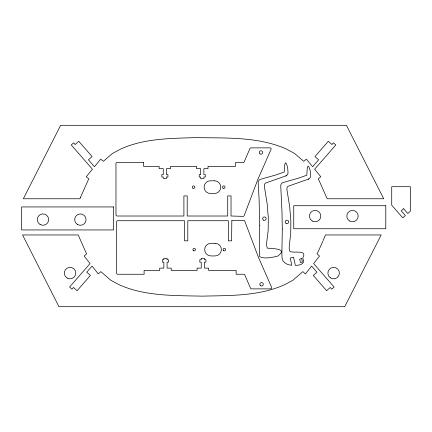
<?xml version="1.0" encoding="UTF-8"?>
<svg xmlns="http://www.w3.org/2000/svg" width="432" height="432" viewBox="0 0 432 432"><rect width="100%" height="100%" fill="white"/><g stroke="black" fill="none" stroke-linecap="round" stroke-linejoin="round"><path stroke-width="0.65" d="M323.098 240.619L325.496 234.959L381.164 234.959L344.736 306.693L58.963 306.693L22.534 234.959L78.203 234.959L86.076 252.747A11.588 11.588 0 0 1 86.303 253.076L86.724 253.746L84.164 256.063L90.077 263.547L69.568 287.059L71.96 289.148L73.418 287.474L77.101 290.693L90.418 275.427L86.735 272.209L92.081 266.08L98.28 273.937L100.84 271.615L110.786 280.265L118.552 284.44A69.142 69.142 0 0 0 121.775 285.86C146.961 296.282 175.117 295.493 201.852 296.141C228.582 295.493 256.738 296.282 281.923 285.86A69.142 69.142 0 0 0 285.147 284.44L292.912 280.265L302.859 271.615L305.419 273.937L311.618 266.08L316.964 272.209L313.281 275.427L326.597 290.693L330.28 287.474L331.738 289.148L334.13 287.059L313.621 263.547L319.534 256.063L316.975 253.746L317.396 253.082A11.588 11.588 0 0 1 317.623 252.747L318.33 251.37M322.796 241.326L318.508 250.976M259.724 225.774L259.335 250.911C259.772 252.839 258.838 254.934 259.713 256.748C265.156 259.13 271.901 257.418 277.517 256.165C288.803 248.368 272.716 248.794 267.273 248.108L267.003 246.888A7.382 7.382 0 0 1 266.641 245.516L266.711 242.174L268.169 230.656L268.304 217.75L267.122 203.467L264.325 186.23L264.508 184.21L265.388 183.087L286.238 175.786L285.93 175.873A3.451 3.451 0 0 0 288.031 172.633L287.647 167.422L286.454 163.82L285.476 162.783L284.737 164.668L284.234 172.001L275.449 175.084L260.28 179.383A3.451 3.451 0 0 0 258.179 182.504L259.124 200.016L259.724 225.774M282.285 228.998L281.896 254.135C281.983 257.153 281.767 260.653 284.629 262.586A25.839 25.839 0 0 0 285.892 263.509L288.09 264.665L291.805 265.302L290.201 258.028L293.571 257.283L295.353 265.361C299.808 265.41 305.883 263.817 302.773 258.314A3.294 3.294 0 0 1 302.978 257.434C307.471 249.296 293.393 253.611 289.834 251.332L289.564 250.112A7.382 7.382 0 0 1 289.202 248.74L289.273 245.403L290.731 233.879L290.866 220.979L289.683 206.696L286.886 189.454L287.069 187.434L287.95 186.311L308.799 179.01L308.491 179.102A3.451 3.451 0 0 0 310.592 175.856L310.208 170.645L309.015 167.044L308.038 166.007L307.298 167.891L306.796 175.225L298.01 178.308L282.841 182.612A3.451 3.451 0 0 0 280.741 185.728L281.993 211.896L282.285 228.998M143.521 162.497L143.505 166.325L159.122 166.325L159.122 168.631L163.264 168.631L163.264 174.598L161.827 174.598L161.827 177.017L163.264 177.017L163.264 178.448L166.487 178.448L166.487 177.017L167.924 177.017L167.924 174.598L166.487 174.598L166.487 168.631L170.629 168.631L170.629 166.325L196.517 166.325L196.517 168.631L200.659 168.631L200.659 174.598L199.217 174.598L199.217 177.017L200.659 177.017L200.659 178.448L203.877 178.448L203.877 177.017L205.319 177.017L205.319 174.598L203.877 174.598L203.877 168.631L208.019 168.631L208.019 166.325L235.548 166.325L235.548 162.497L243.178 162.497A1.15 1.15 0 0 0 244.237 161.8L249.907 148.57A1.15 1.15 0 0 1 250.965 147.868L270.038 147.868A1.15 1.15 0 0 1 271.188 149.018L257.812 179.518L244.339 215.206A1.15 1.15 0 0 1 243.189 216.356L231.034 216.011L231.034 195.917L227.729 195.917L227.729 216.011L187.207 216.011L187.207 195.917L183.902 195.917L183.902 216.011L117.121 216.011A1.15 1.15 0 0 1 115.97 214.861L115.97 163.647A1.15 1.15 0 0 1 117.121 162.497L143.521 162.497M80.309 197.753L79.888 198.769L23.344 198.769L60.647 125.307L346.421 125.307L383.724 198.769L327.181 198.769L318.929 180.133A1.015 1.015 0 0 0 318.827 179.982L318.146 178.951L320.819 176.764L314.642 169.214L335.815 144.941L333.423 142.852L331.965 144.526L328.282 141.307L314.966 156.573L318.649 159.791L312.601 166.72L306.396 159.133L303.723 161.314L294.597 153.463L286.832 149.283A69.142 69.142 0 0 0 283.608 147.863C256.117 136.615 225.358 138.17 196.263 137.619C171.904 138.38 146.345 138.294 123.46 147.863A69.142 69.142 0 0 0 120.236 149.283L112.471 153.463L103.345 161.314L100.678 159.133L94.468 166.72L88.42 159.791L92.102 156.573L78.786 141.307L75.103 144.526L73.645 142.852L71.253 144.941L92.426 169.214L86.254 176.764L88.922 178.951L88.398 179.771A3.64 3.64 0 0 1 88.241 179.982L80.309 197.753M403.639 208.699L401.209 210.816L405.373 215.584L402.77 217.852L391.727 205.189L391.727 186.7L410.4 186.7L410.4 211.199L407.797 213.467L403.639 208.699M231.817 220.671L231.622 240.829L228.323 240.829L228.323 220.736L187.796 220.736L187.796 240.829L184.496 240.829L184.496 220.736L117.709 220.736A1.15 1.15 0 0 0 116.559 221.886L116.559 273.1A1.15 1.15 0 0 0 117.709 274.25L144.115 274.25L144.094 270.421L159.716 270.421L159.716 268.121L163.858 268.121L163.858 262.148L162.416 262.148L162.416 259.729L163.858 259.729L163.858 258.298L167.076 258.298L167.076 259.729L168.518 259.729L168.518 262.148L167.076 262.148L167.076 268.121L171.218 268.121L171.218 270.421L197.105 270.421L197.105 268.121L201.247 268.121L201.247 262.148L199.811 262.148L199.811 259.729L201.247 259.729L201.247 258.298L204.471 258.298L204.471 259.729L205.907 259.729L205.907 262.148L204.471 262.148L204.471 268.121L208.613 268.121L208.613 270.421L236.142 270.421L236.142 274.25L243.767 274.25A1.15 1.15 0 0 1 244.825 274.946L250.501 288.182A1.15 1.15 0 0 0 251.559 288.878L270.626 288.878A1.15 1.15 0 0 0 271.777 287.728L258.401 257.229L244.928 221.54A1.15 1.15 0 0 0 243.778 220.39L231.817 220.671M301.757 258.676L299.722 259.07L300.38 262.462L302.411 262.067L301.757 258.676M214.445 180.808L210.416 180.808A6.329 6.329 0 0 0 204.088 187.137A6.329 6.329 0 0 0 210.416 193.466L214.445 193.466A6.329 6.329 0 0 0 220.768 187.137A6.329 6.329 0 0 0 214.445 180.808M385.787 205.729L293.744 205.729L293.744 228.739L385.787 228.739L385.787 205.729M113.643 206.939L21.6 206.939L21.6 229.948L113.643 229.948L113.643 206.939M215.033 243.281L211.005 243.281A6.329 6.329 0 0 0 204.676 249.61A6.329 6.329 0 0 0 211.005 255.938L215.033 255.938A6.329 6.329 0 0 0 221.362 249.61A6.329 6.329 0 0 0 215.033 243.281M40.122 224.527A5.697 5.697 0 0 0 48.665 219.596A5.697 5.697 0 0 0 40.122 214.661A5.697 5.697 0 0 0 40.122 224.527M77.517 224.527A5.697 5.697 0 0 0 86.06 219.596A5.697 5.697 0 0 0 77.517 214.661A5.697 5.697 0 0 0 77.517 224.527M312.266 221.017A5.697 5.697 0 0 0 320.809 216.081A5.697 5.697 0 0 0 312.266 211.151A5.697 5.697 0 0 0 312.266 221.017M349.655 221.017A5.697 5.697 0 0 0 358.198 216.081A5.697 5.697 0 0 0 349.655 211.151A5.697 5.697 0 0 0 349.655 221.017M330.323 277.814A5.751 5.751 0 0 0 339.368 273.623A5.751 5.751 0 0 0 331.22 267.889A5.751 5.751 0 0 0 330.323 277.814M67.187 278.089A5.751 5.751 0 0 0 75.816 273.11A5.751 5.751 0 0 0 67.187 268.126A5.751 5.751 0 0 0 67.187 278.089M260.566 285.698A1.728 1.728 0 0 0 263.277 284.44A1.728 1.728 0 0 0 260.831 282.722A1.728 1.728 0 0 0 260.566 285.698M192.947 188.212A1.264 1.264 0 0 0 194.881 187.18A1.264 1.264 0 0 0 193.023 186.019A1.264 1.264 0 0 0 192.947 188.212M223.096 188.212A1.264 1.264 0 0 0 225.029 187.18A1.264 1.264 0 0 0 223.166 186.019A1.264 1.264 0 0 0 223.096 188.212M259.972 153.873A1.728 1.728 0 0 0 262.683 152.615A1.728 1.728 0 0 0 260.242 150.892A1.728 1.728 0 0 0 259.972 153.873M193.498 250.657A1.264 1.264 0 0 0 195.469 249.701A1.264 1.264 0 0 0 193.655 248.476A1.264 1.264 0 0 0 193.498 250.657M223.646 250.657A1.264 1.264 0 0 0 225.617 249.701A1.264 1.264 0 0 0 223.798 248.476A1.264 1.264 0 0 0 223.646 250.657M263.509 220.136A1.728 1.728 0 0 0 266.117 218.673A1.728 1.728 0 0 0 263.552 217.145A1.728 1.728 0 0 0 263.509 220.136M286.07 223.36A1.728 1.728 0 0 0 288.679 221.902A1.728 1.728 0 0 0 286.114 220.369A1.728 1.728 0 0 0 286.07 223.36"/></g></svg>
